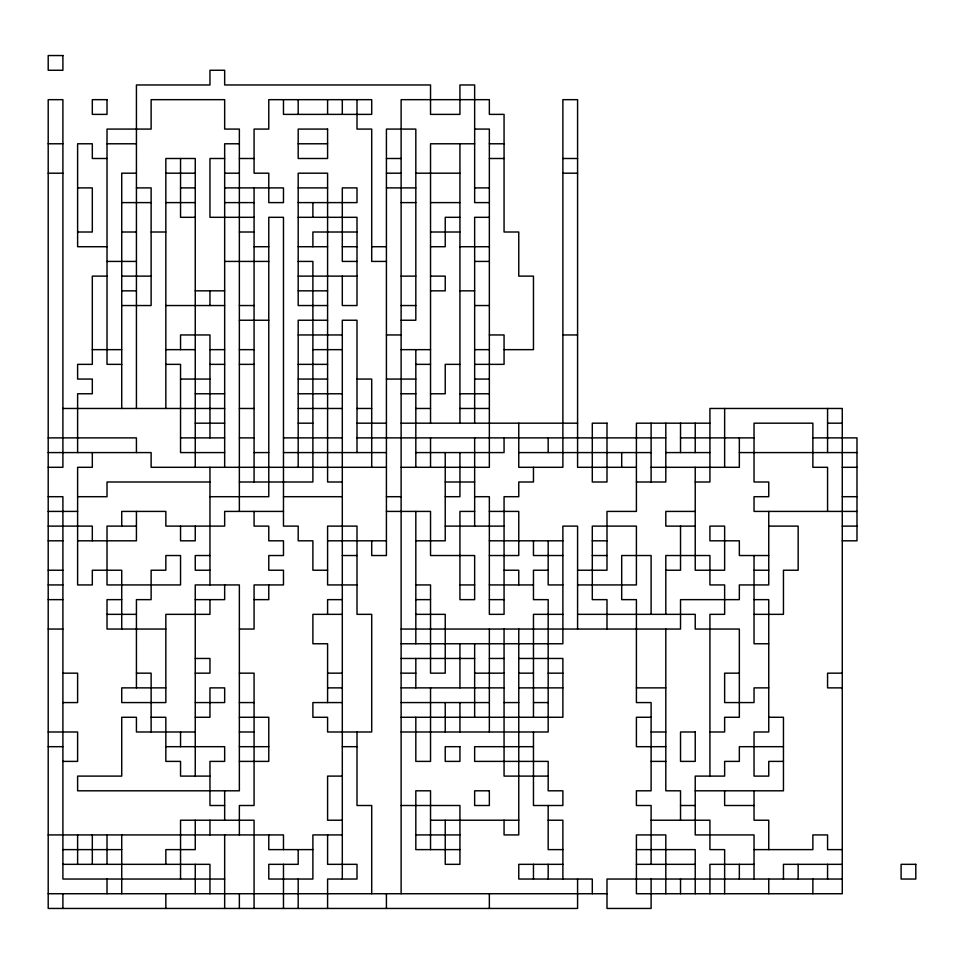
<?xml version="1.0" encoding="UTF-8"?>
<svg xmlns="http://www.w3.org/2000/svg" width="964" height="964" viewBox="0 0 964 964"><rect width="100%" height="100%" fill="white"/><g stroke="black" fill="none" stroke-linecap="round" stroke-linejoin="round"><path stroke-width="1.45" d="M474.649 129.08L489.351 129.08L489.351 467.299L401.12 467.299M48.2 143.781L62.901 143.781M107.016 143.781L136.43 143.781M239.361 143.781L224.66 143.781L224.66 467.299M298.189 143.781L327.591 143.781M474.649 143.781L430.534 143.781L430.534 423.184M489.351 143.781L504.064 143.781M107.016 158.494L92.315 158.494L92.315 143.781L77.614 143.781L77.614 246.724L107.016 246.724M224.66 158.494L209.959 158.494L209.959 217.31L254.074 217.31M239.361 158.494L254.074 158.494M386.419 158.494L401.12 158.494M489.351 158.494L504.064 158.494M562.88 158.494L577.581 158.494M48.2 173.195L62.901 173.195M136.43 173.195L121.729 173.195L121.729 408.471M165.844 173.195L195.246 173.195M224.66 173.195L239.361 173.195M386.419 173.195L401.12 173.195M415.821 173.195L459.936 173.195M562.88 173.195L577.581 173.195M77.614 187.896L92.315 187.896L92.315 232.011L77.614 232.011M136.43 187.896L151.131 187.896L151.131 305.54L121.729 305.54M180.545 187.896L195.246 187.896M224.66 187.896L283.476 187.896L283.476 202.609L268.775 202.609L268.775 173.195L254.074 173.195L254.074 129.08L268.775 129.08L268.775 99.666L371.706 99.666L371.706 114.379L283.476 114.379L283.476 99.666M298.189 187.896L327.591 187.896M386.419 187.896L415.821 187.896M474.649 187.896L489.351 187.896M121.729 202.609L151.131 202.609M165.844 202.609L195.246 202.609M224.66 202.609L254.074 202.609M298.189 202.609L357.005 202.609L357.005 187.896L342.304 187.896L342.304 261.425L357.005 261.425M401.12 202.609L415.821 202.609M430.534 202.609L459.936 202.609M489.351 202.609L474.649 202.609L474.649 84.965L459.936 84.965L459.936 114.379L430.534 114.379L430.534 84.965L224.66 84.965L224.66 70.264L209.959 70.264L209.959 84.965L136.43 84.965L136.43 408.471M195.246 217.31L180.545 217.31L180.545 158.494M298.189 217.31L357.005 217.31L357.005 305.54L342.304 305.54L342.304 276.126M459.936 217.31L445.235 217.31L445.235 246.724L430.534 246.724M489.351 217.31L474.649 217.31L474.649 423.184M121.729 232.011L136.43 232.011M151.131 232.011L165.844 232.011M239.361 232.011L254.074 232.011M357.005 232.011L312.89 232.011L312.89 246.724M430.534 232.011L459.936 232.011M254.074 246.724L268.775 246.724M298.189 246.724L327.591 246.724M342.304 246.724L357.005 246.724M371.706 246.724L386.419 246.724M459.936 246.724L489.351 246.724M107.016 261.425L136.43 261.425M224.66 261.425L268.775 261.425M298.189 261.425L312.89 261.425L312.89 482L239.361 482M386.419 261.425L371.706 261.425L371.706 129.08L357.005 129.08L357.005 99.666M474.649 261.425L489.351 261.425M107.016 276.126L92.315 276.126L92.315 364.356L77.614 364.356L77.614 379.069L92.315 379.069L92.315 393.77L77.614 393.77L77.614 452.586M121.729 276.126L151.131 276.126M298.189 276.126L357.005 276.126M401.12 276.126L415.821 276.126M430.534 276.126L445.235 276.126L445.235 290.839L430.534 290.839M121.729 290.839L136.43 290.839M195.246 290.839L224.66 290.839M298.189 290.839L327.591 290.839M459.936 290.839L474.649 290.839M165.844 305.54L224.66 305.54M239.361 305.54L254.074 305.54M327.591 305.54L298.189 305.54L298.189 173.195L327.591 173.195L327.591 482L342.304 482M401.12 305.54L415.821 305.54M474.649 305.54L489.351 305.54M239.361 320.241L268.775 320.241M327.591 320.241L298.189 320.241L298.189 467.299M401.12 320.241L415.821 320.241L415.821 129.08L386.419 129.08L386.419 555.529L371.706 555.529L371.706 540.816M298.189 334.954L342.304 334.954M386.419 334.954L401.12 334.954M489.351 334.954L504.064 334.954L504.064 364.356L474.649 364.356M562.88 334.954L577.581 334.954M92.315 349.655L121.729 349.655M165.844 349.655L195.246 349.655M209.959 349.655L224.66 349.655M239.361 349.655L254.074 349.655M312.89 349.655L342.304 349.655M401.12 349.655L430.534 349.655M474.649 349.655L489.351 349.655M504.064 349.655L533.466 349.655L533.466 276.126L518.765 276.126L518.765 232.011L504.064 232.011L504.064 114.379L489.351 114.379L489.351 99.666L401.12 99.666L401.12 893.736M121.729 364.356L107.016 364.356L107.016 129.08L151.131 129.08L151.131 99.666L224.66 99.666L224.66 129.08L239.361 129.08L239.361 511.414M165.844 364.356L180.545 364.356L180.545 452.586L224.66 452.586M209.959 364.356L224.66 364.356M239.361 364.356L254.074 364.356M298.189 364.356L327.591 364.356M415.821 364.356L430.534 364.356M459.936 364.356L445.235 364.356L445.235 393.77L430.534 393.77M180.545 379.069L209.959 379.069M298.189 379.069L327.591 379.069M357.005 379.069L371.706 379.069L371.706 467.299M386.419 379.069L415.821 379.069M474.649 379.069L489.351 379.069M195.246 393.77L224.66 393.77M298.189 393.77L342.304 393.77M401.12 393.77L415.821 393.77M459.936 393.77L489.351 393.77M62.901 408.471L224.66 408.471M239.361 408.471L254.074 408.471M298.189 408.471L342.304 408.471M357.005 408.471L371.706 408.471M415.821 408.471L430.534 408.471M459.936 408.471L489.351 408.471M195.246 423.184L224.66 423.184M298.189 423.184L312.89 423.184M357.005 423.184L386.419 423.184M401.12 423.184L577.581 423.184M709.926 423.184L636.409 423.184L636.409 511.414L606.995 511.414L606.995 570.23L577.581 570.23M827.57 423.184L842.271 423.184M48.2 437.885L136.43 437.885L136.43 452.586M180.545 437.885L224.66 437.885M239.361 437.885L254.074 437.885M283.476 437.885L342.304 437.885M357.005 437.885L665.811 437.885M680.524 437.885L754.041 437.885M812.869 437.885L856.984 437.885L856.984 540.816L842.271 540.816M48.2 452.586L151.131 452.586L151.131 467.299L386.419 467.299M254.074 452.586L268.775 452.586M283.476 452.586L386.419 452.586M415.821 452.586L504.064 452.586L504.064 437.885M518.765 452.586L651.11 452.586M665.811 452.586L709.926 452.586M739.34 452.586L856.984 452.586M48.2 467.299L62.901 467.299L62.901 99.666L48.2 99.666L48.2 908.45L577.581 908.45L577.581 879.035M636.409 467.299L577.581 467.299L577.581 99.666L562.88 99.666L562.88 467.299L518.765 467.299L518.765 423.184M651.11 467.299L739.34 467.299L739.34 437.885M842.271 467.299L856.984 467.299M209.959 482L107.016 482L107.016 496.701L77.614 496.701M445.235 482L474.649 482M636.409 482L665.811 482L665.811 423.184M695.225 482L709.926 482L709.926 408.471L842.271 408.471L842.271 893.736L636.409 893.736L636.409 834.92L665.811 834.92L665.811 893.736M48.2 496.701L62.901 496.701L62.901 879.035L224.66 879.035M209.959 496.701L268.775 496.701L268.775 217.31L283.476 217.31L283.476 526.115L298.189 526.115L298.189 540.816L312.89 540.816L312.89 570.23L327.591 570.23M283.476 496.701L342.304 496.701M386.419 496.701L401.12 496.701M445.235 496.701L459.936 496.701L459.936 452.586M474.649 496.701L489.351 496.701L489.351 614.345L504.064 614.345L504.064 496.701L518.765 496.701L518.765 482L533.466 482L533.466 467.299M842.271 496.701L856.984 496.701M48.2 511.414L77.614 511.414M283.476 511.414L224.66 511.414L224.66 526.115L165.844 526.115L165.844 511.414L121.729 511.414L121.729 526.115M386.419 511.414L430.534 511.414L430.534 555.529L474.649 555.529L474.649 599.644L459.936 599.644L459.936 511.414L474.649 511.414M489.351 511.414L518.765 511.414L518.765 555.529L489.351 555.529M695.225 511.414L665.811 511.414L665.811 526.115L695.225 526.115M856.984 511.414L754.041 511.414L754.041 496.701L768.754 496.701L768.754 482L754.041 482L754.041 423.184L812.869 423.184L812.869 467.299L827.57 467.299L827.57 511.414M48.2 526.115L92.315 526.115L92.315 540.816M136.43 526.115L107.016 526.115L107.016 584.931L180.545 584.931L180.545 555.529L165.844 555.529L165.844 570.23L151.131 570.23L151.131 599.644L136.43 599.644L136.43 687.874M445.235 526.115L504.064 526.115M768.754 526.115L798.156 526.115L798.156 570.23L783.455 570.23L783.455 614.345L754.041 614.345M842.271 526.115L856.984 526.115M48.2 540.816L62.901 540.816M77.614 540.816L136.43 540.816L136.43 511.414M327.591 540.816L386.419 540.816M415.821 540.816L445.235 540.816L445.235 452.586M489.351 540.816L562.88 540.816M592.294 540.816L606.995 540.816M209.959 555.529L195.246 555.529L195.246 570.23L209.959 570.23M342.304 555.529L357.005 555.529M562.88 555.529L533.466 555.529L533.466 540.816M592.294 555.529L606.995 555.529M768.754 555.529L739.34 555.529L739.34 540.816L709.926 540.816L709.926 526.115L724.639 526.115L724.639 570.23L695.225 570.23L695.225 467.299M48.2 570.23L62.901 570.23M504.064 570.23L518.765 570.23L518.765 584.931M548.179 570.23L533.466 570.23L533.466 599.644L548.179 599.644L548.179 731.989L401.12 731.989M665.811 570.23L680.524 570.23L680.524 526.115M754.041 570.23L768.754 570.23M48.2 584.931L62.901 584.931M357.005 584.931L327.591 584.931L327.591 526.115L357.005 526.115L357.005 614.345L371.706 614.345L371.706 731.989L327.591 731.989L327.591 717.276L312.89 717.276L312.89 702.575L342.304 702.575M415.821 584.931L430.534 584.931L430.534 673.161L445.235 673.161L445.235 614.345L415.821 614.345M459.936 584.931L474.649 584.931M489.351 584.931L533.466 584.931M562.88 584.931L548.179 584.931L548.179 540.816M577.581 584.931L636.409 584.931L636.409 526.115L592.294 526.115L592.294 599.644L606.995 599.644L606.995 629.046M48.2 599.644L62.901 599.644M121.729 599.644L107.016 599.644L107.016 629.046L165.844 629.046M195.246 599.644L224.66 599.644L224.66 584.931M254.074 599.644L268.775 599.644L268.775 584.931M342.304 599.644L327.591 599.644L327.591 614.345M415.821 599.644L430.534 599.644M489.351 599.644L504.064 599.644M754.041 599.644L768.754 599.644L768.754 731.989L754.041 731.989L754.041 776.104L768.754 776.104L768.754 761.391L783.455 761.391M107.016 614.345L136.43 614.345M342.304 614.345L312.89 614.345L312.89 643.759L327.591 643.759L327.591 702.575M562.88 614.345L533.466 614.345L533.466 717.276M577.581 614.345L695.225 614.345L695.225 629.046L739.34 629.046L739.34 717.276L724.639 717.276L724.639 731.989L709.926 731.989M48.2 629.046L62.901 629.046M239.361 629.046L254.074 629.046L254.074 584.931L283.476 584.931L283.476 570.23L268.775 570.23L268.775 555.529L283.476 555.529L283.476 540.816L268.775 540.816L268.775 526.115L254.074 526.115L254.074 511.414M401.12 629.046L680.524 629.046L680.524 599.644L739.34 599.644L739.34 584.931L768.754 584.931L768.754 511.414M401.12 643.759L562.88 643.759L562.88 526.115L577.581 526.115L577.581 629.046M768.754 643.759L754.041 643.759L754.041 555.529M195.246 658.46L209.959 658.46L209.959 673.161L195.246 673.161M401.12 658.46L474.649 658.46M489.351 658.46L504.064 658.46M518.765 658.46L562.88 658.46L562.88 717.276L401.12 717.276M62.901 673.161L77.614 673.161L77.614 702.575L62.901 702.575M136.43 673.161L151.131 673.161L151.131 731.989M239.361 673.161L254.074 673.161L254.074 805.506L239.361 805.506L239.361 834.92M327.591 673.161L342.304 673.161M401.12 673.161L415.821 673.161M474.649 673.161L504.064 673.161M518.765 673.161L533.466 673.161M548.179 673.161L562.88 673.161M739.34 673.161L724.639 673.161L724.639 702.575L754.041 702.575L754.041 687.874L768.754 687.874M842.271 673.161L827.57 673.161L827.57 687.874L842.271 687.874M165.844 687.874L121.729 687.874L121.729 702.575L165.844 702.575L165.844 614.345L209.959 614.345L209.959 599.644M327.591 687.874L342.304 687.874M401.12 687.874L504.064 687.874M518.765 687.874L562.88 687.874M636.409 687.874L665.811 687.874M195.246 702.575L224.66 702.575L224.66 687.874L209.959 687.874L209.959 717.276L195.246 717.276M239.361 702.575L254.074 702.575M401.12 702.575L489.351 702.575M504.064 702.575L518.765 702.575M533.466 702.575L548.179 702.575M151.131 717.276L165.844 717.276L165.844 761.391L180.545 761.391L180.545 776.104L209.959 776.104M239.361 717.276L268.775 717.276L268.775 761.391L239.361 761.391M651.11 717.276L636.409 717.276L636.409 746.69L665.811 746.69M768.754 717.276L783.455 717.276L783.455 790.805L695.225 790.805M48.2 731.989L77.614 731.989L77.614 761.391L62.901 761.391M195.246 731.989L136.43 731.989L136.43 717.276L121.729 717.276L121.729 776.104L77.614 776.104L77.614 790.805L239.361 790.805L239.361 584.931L195.246 584.931L195.246 776.104M239.361 731.989L254.074 731.989M651.11 731.989L665.811 731.989M48.2 746.69L62.901 746.69M165.844 746.69L224.66 746.69L224.66 761.391L209.959 761.391L209.959 805.506L224.66 805.506M239.361 746.69L268.775 746.69M342.304 746.69L357.005 746.69M533.466 746.69L474.649 746.69L474.649 761.391L548.179 761.391L548.179 790.805L562.88 790.805L562.88 805.506L533.466 805.506L533.466 731.989M783.455 746.69L739.34 746.69L739.34 761.391L724.639 761.391L724.639 776.104L695.225 776.104L695.225 834.92L754.041 834.92L754.041 879.035M651.11 761.391L665.811 761.391M342.304 776.104L327.591 776.104L327.591 820.219L342.304 820.219M548.179 776.104L504.064 776.104L504.064 629.046M401.12 805.506L459.936 805.506L459.936 864.334L445.235 864.334L445.235 820.219M680.524 805.506L695.225 805.506M754.041 805.506L724.639 805.506L724.639 790.805M430.534 820.219L518.765 820.219M548.179 820.219L562.88 820.219L562.88 879.035M651.11 820.219L709.926 820.219L709.926 849.621L724.639 849.621L724.639 893.736M48.2 834.92L283.476 834.92L283.476 849.621M342.304 834.92L312.89 834.92L312.89 879.035L268.775 879.035L268.775 864.334L298.189 864.334L298.189 849.621M415.821 834.92L459.936 834.92M62.901 849.621L121.729 849.621M312.89 849.621L268.775 849.621L268.775 834.92M459.936 849.621L415.821 849.621L415.821 790.805L430.534 790.805L430.534 849.621M562.88 849.621L548.179 849.621L548.179 805.506M636.409 849.621L695.225 849.621L695.225 893.736M754.041 849.621L812.869 849.621L812.869 834.92L827.57 834.92L827.57 849.621L842.271 849.621M62.901 864.334L209.959 864.334L209.959 893.736M562.88 864.334L518.765 864.334L518.765 879.035L592.294 879.035L592.294 893.736M636.409 864.334L695.225 864.334M754.041 864.334L709.926 864.334L709.926 893.736M842.271 864.334L783.455 864.334L783.455 879.035M842.271 879.035L606.995 879.035L606.995 908.45L651.11 908.45L651.11 879.035M48.2 893.736L606.995 893.736M827.57 408.471L827.57 452.586M827.57 864.334L827.57 879.035M812.869 879.035L812.869 893.736M798.156 864.334L798.156 879.035M768.754 849.621L768.754 820.219L754.041 820.219L754.041 790.805M768.754 879.035L768.754 893.736M739.34 864.334L739.34 879.035M724.639 408.471L724.639 467.299M709.926 776.104L709.926 614.345L724.639 614.345L724.639 584.931L709.926 584.931L709.926 555.529L665.811 555.529L665.811 614.345M695.225 423.184L695.225 452.586M680.524 423.184L680.524 452.586M680.524 820.219L680.524 790.805L665.811 790.805L665.811 629.046M680.524 879.035L680.524 893.736M651.11 423.184L651.11 482M651.11 614.345L651.11 555.529L621.696 555.529L621.696 599.644L636.409 599.644L636.409 702.575L651.11 702.575L651.11 790.805L636.409 790.805L636.409 805.506L651.11 805.506L651.11 864.334M621.696 452.586L621.696 467.299M548.179 437.885L548.179 452.586M548.179 864.334L548.179 879.035M533.466 864.334L533.466 879.035M518.765 629.046L518.765 834.92L504.064 834.92L504.064 820.219M489.351 629.046L489.351 731.989M489.351 893.736L489.351 908.45M474.649 437.885L474.649 526.115M474.649 643.759L474.649 717.276M459.936 143.781L459.936 423.184M459.936 643.759L459.936 687.874M459.936 702.575L459.936 731.989M445.235 702.575L445.235 731.989M430.534 437.885L430.534 467.299M430.534 687.874L430.534 761.391L415.821 761.391L415.821 717.276M415.821 349.655L415.821 467.299M415.821 511.414L415.821 643.759M415.821 658.46L415.821 687.874M386.419 893.736L386.419 908.45M371.706 893.736L371.706 805.506L357.005 805.506L357.005 731.989M357.005 452.586L357.005 320.241L342.304 320.241L342.304 879.035M342.304 99.666L342.304 114.379M327.591 99.666L327.591 114.379M327.591 834.92L327.591 864.334L357.005 864.334L357.005 879.035L327.591 879.035L327.591 908.45M312.89 202.609L312.89 217.31M298.189 99.666L298.189 114.379M298.189 879.035L298.189 908.45M283.476 864.334L283.476 908.45M254.074 187.896L254.074 482M254.074 908.45L254.074 820.219L180.545 820.219L180.545 879.035M239.361 893.736L239.361 908.45M224.66 790.805L224.66 820.219M224.66 834.92L224.66 908.45M209.959 290.839L209.959 305.54M209.959 437.885L209.959 334.954L180.545 334.954L180.545 349.655M209.959 467.299L209.959 584.931M209.959 820.219L209.959 834.92M195.246 467.299L195.246 158.494L165.844 158.494L165.844 408.471M195.246 526.115L195.246 540.816L180.545 540.816L180.545 526.115M195.246 820.219L195.246 849.621L165.844 849.621L165.844 864.334M195.246 864.334L195.246 893.736M180.545 731.989L180.545 746.69M165.844 893.736L165.844 908.45M121.729 629.046L121.729 570.23L92.315 570.23L92.315 584.931L77.614 584.931L77.614 467.299L92.315 467.299L92.315 452.586M121.729 834.92L121.729 893.736M107.016 834.92L107.016 864.334M107.016 879.035L107.016 893.736M92.315 834.92L92.315 864.334M77.614 834.92L77.614 864.334M62.901 893.736L62.901 908.45M62.901 55.551L48.2 55.551L48.2 70.264L62.901 70.264L62.901 55.551M107.016 99.666L92.315 99.666L92.315 114.379L107.016 114.379L107.016 99.666M327.591 129.08L298.189 129.08L298.189 158.494L327.591 158.494L327.591 129.08M606.995 423.184L592.294 423.184L592.294 482L606.995 482L606.995 423.184M695.225 731.989L680.524 731.989L680.524 761.391L695.225 761.391L695.225 731.989M459.936 746.69L445.235 746.69L445.235 761.391L459.936 761.391L459.936 746.69M489.351 790.805L474.649 790.805L474.649 805.506L489.351 805.506L489.351 790.805M915.8 864.334L901.099 864.334L901.099 879.035L915.8 879.035L915.8 864.334"/></g></svg>
